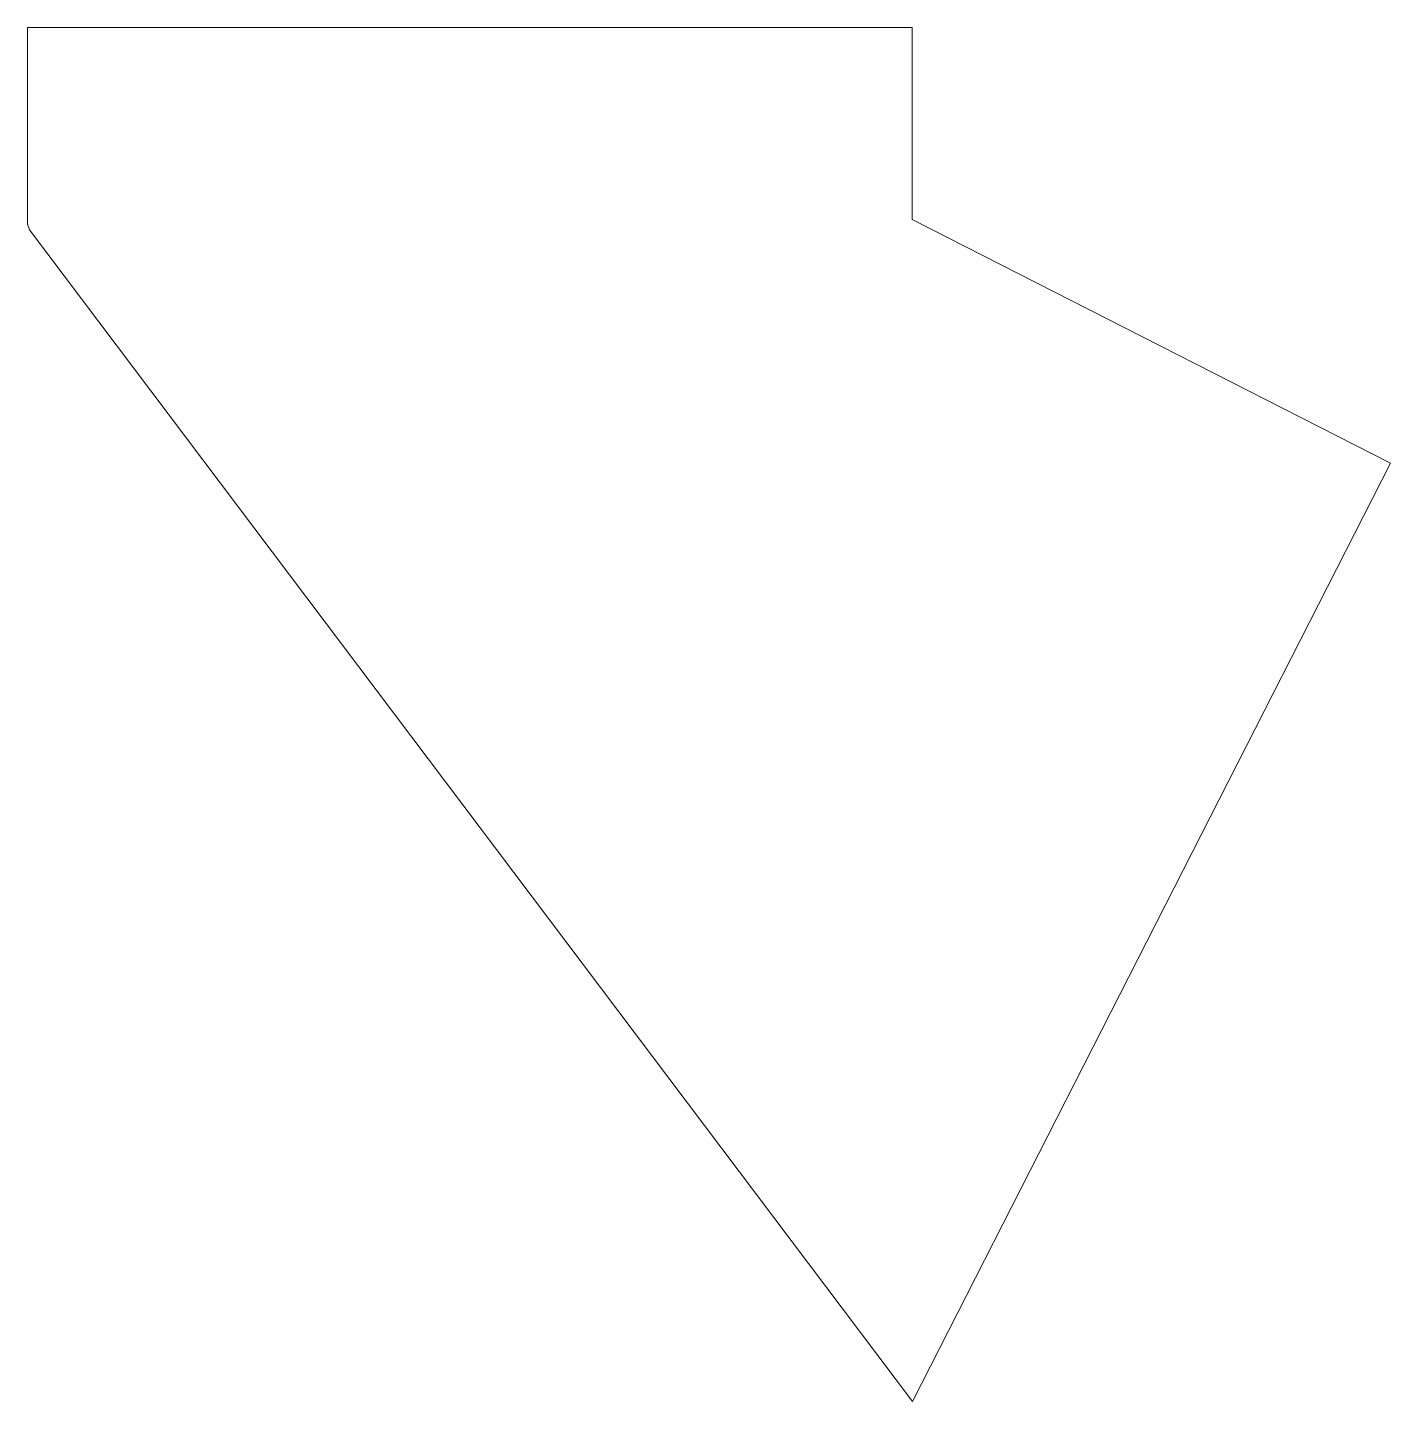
# Model space of a CAD drawing. Header units: millimetres. Extents: x -191 to 103, y 49 to 345.
import ezdxf

# ---------------------------------------------------------------- set-up
doc = ezdxf.new("R2010")
doc.units = ezdxf.units.MM

msp = doc.modelspace()

# ---------------------------------------------------------------- linework, layer by layer
at = {"color": 7, "linetype": 'Continuous', "lineweight": 15}
for p, q in [((-0.51, 344.88), (-191.15, 344.88)), ((-191.15, 344.88), (-191.15, 302.46)), ((-0.51, 303.5), (-0.51, 344.88)), ((-191.15, 302.46), (-190.75, 301.26)), ((102.62, 250.95), (-0.51, 303.5)), ((-190.75, 301.26), (-0.44, 48.71)), ((-0.44, 48.71), (102.62, 250.95))]:
    msp.add_line(p, q, dxfattribs=at)

doc.saveas('drawing.dxf')
